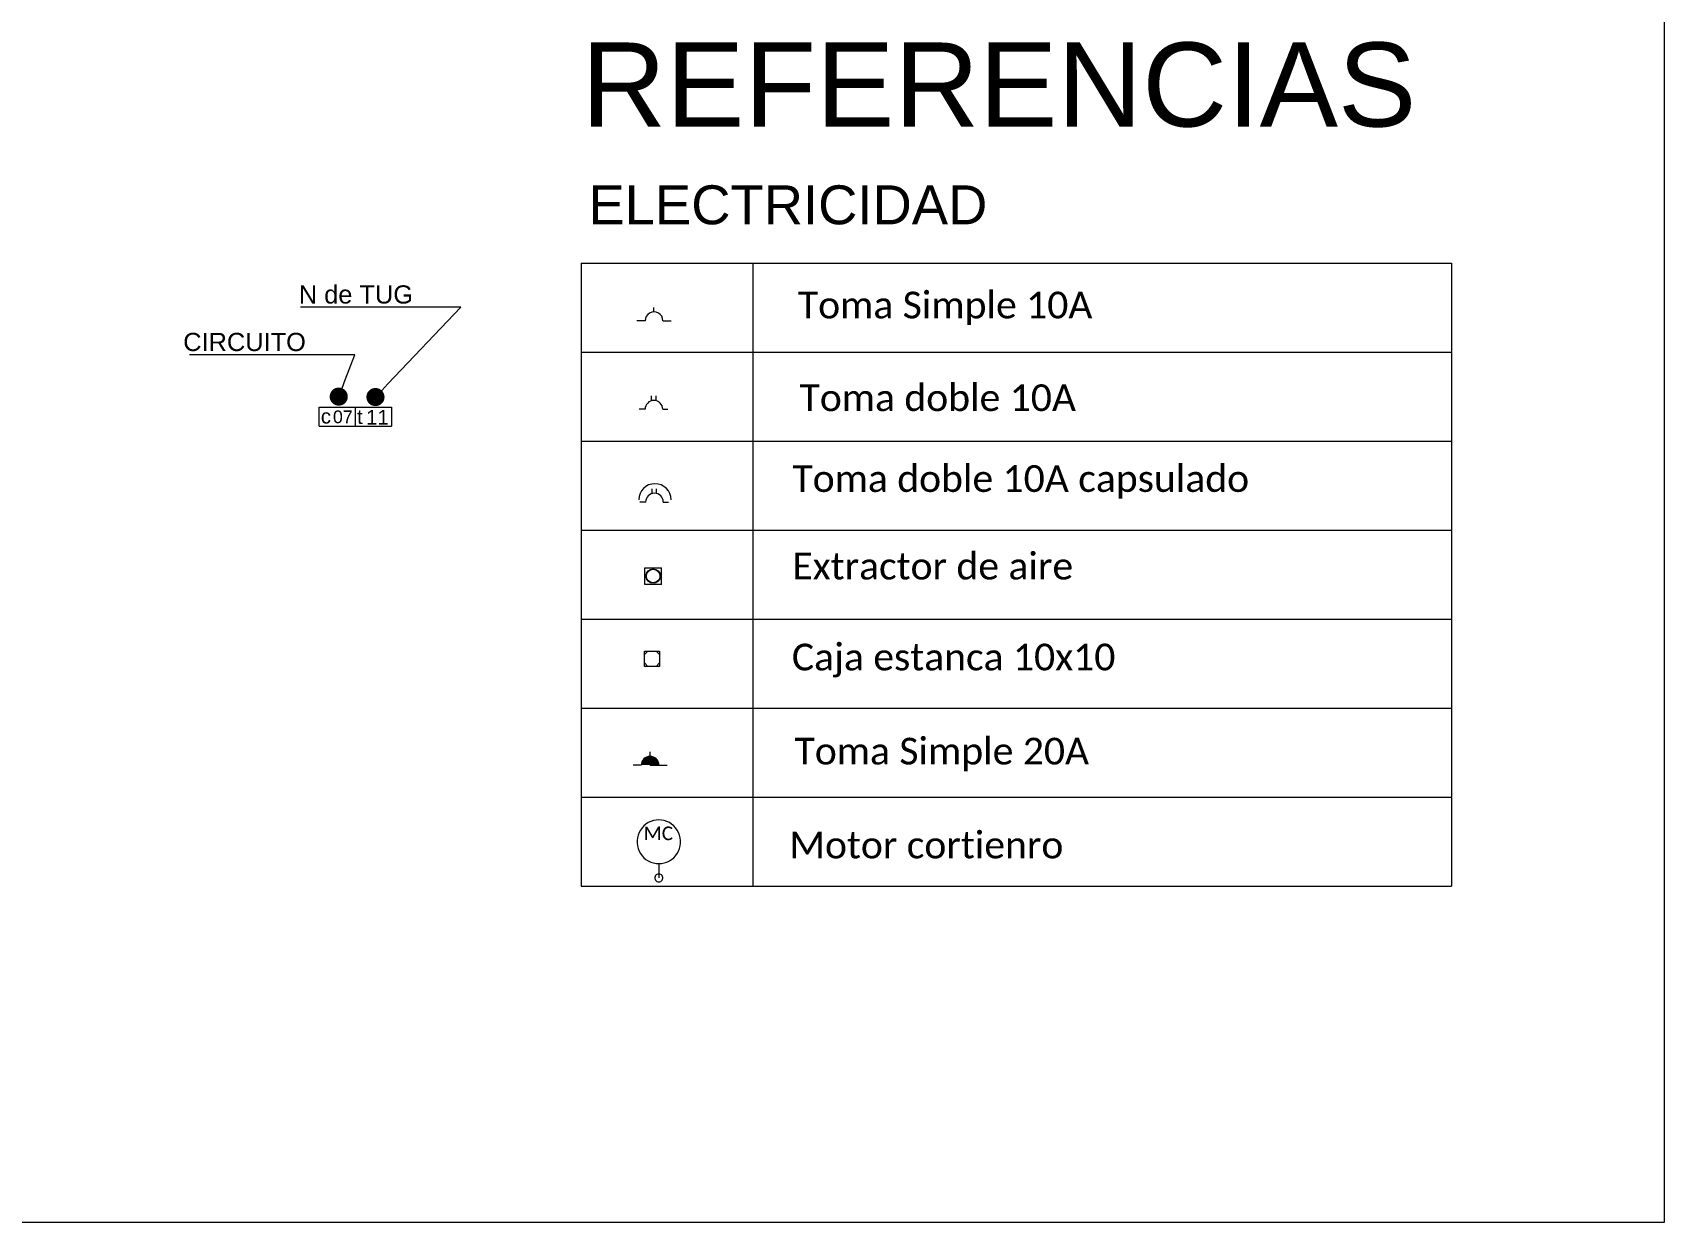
# Model space of a CAD drawing. Header units: millimetres. Extents: x 430 to 1353, y -204 to 152.
# Drawn here: x 699.67 to 714.34, y -13.17 to -2.48 of the extents above; entities that cross this region are included whole.
import ezdxf
from ezdxf import colors
from ezdxf.entities.mleader import LeaderData, LeaderLine
from ezdxf.math import Vec2, Vec3

# ---------------------------------------------------------------- set-up
doc = ezdxf.new("R2010")
doc.units = ezdxf.units.MM
doc.layers.get('0').update_dxf_attribs({"color": 250})
for name, color, linetype, lineweight in [('ND-GLOBAL_Notas', 252, 'Continuous', 9), ('ND-texto', 251, 'Continuous', 15), ('ND-Texto2', 252, 'Continuous', 9), ('ND-TUE_Boca', 5, 'Continuous', 9), ('ND-TUG-C7', 140, 'Continuous', 30), ('ND-TUG_Boca', 160, 'Continuous', 9)]:
    doc.layers.add(name, color=color, linetype=linetype, lineweight=lineweight)
doc.styles.add('IMPLANTACION', font='arial.ttf', dxfattribs={"height": 0.3})
doc.styles.add('MtXpl_Calibri', font='calibri.ttf')
doc.styles.add('Romans 1.100', font='ROMANS.shx', dxfattribs={"height": 0.15})
doc.styles.get("Standard").update_dxf_attribs({"font": 'arial.ttf'})

# ---------------------------------------------------------------- blocks, each defined once
blk = doc.blocks.new('Toma_simple')
for p, q in [((-0.03, 0.079), (-0.03, 0.154)), ((-0.109, -0.001), (-0.15, -0.001)), ((-0.028, -0.079), (-0.028, -0.154))]:
    blk.add_line(p, q)
blk.add_arc((-0.03, 0), 0.0794, 90, 271.1424)
blk = doc.blocks.new('Toma_doble')
for p, q in [((-0.021, 0.107), (-0.021, 0.15)), ((0.019, 0.107), (0.019, 0.15)), ((-0.079, 0.03), (-0.132, 0.03)), ((0.079, 0.03), (0.126, 0.03))]:
    blk.add_line(p, q)
blk.add_arc((0, 0.03), 0.0794, 360, 180)
blk = doc.blocks.new('Extracttor_de_aire')
for p, q in [((0, 0), (0, 0.15)), ((0, 0.15), (0.15, 0.15)), ((0.15, 0), (0.15, 0.15)), ((0.15, 0), (0, 0))]:
    blk.add_line(p, q)
for radius in [0.0649, 0.0607]:
    blk.add_circle((0.075, 0.075), radius)
blk = doc.blocks.new('Toma_20_TUE')
h = blk.add_hatch(color=256)
h.dxf.hatch_style = 1
h.paths.add_polyline_path([(0, 0.109), (0, 0.03), (-0.079, 0.03, -0.414214)])
h = blk.add_hatch(color=256)
h.dxf.hatch_style = 1
h.paths.add_polyline_path([(0, 0.109), (0, 0.03), (0.079, 0.03, 0.414214)])
for p, q in [((0, 0.03), (0, 0.15)), ((-0.079, 0.03), (-0.153, 0.03)), ((0, 0.03), (0.155, 0.03))]:
    blk.add_line(p, q)
blk.add_arc((0, 0.03), 0.0794, 360, 180)
blk = doc.blocks.new('Motor_cortinero')
for points in [[(689.072, 30.448), (689.047, 30.446), (689.023, 30.442), (689, 30.434), (688.977, 30.424), (688.956, 30.41), (688.937, 30.395), (688.921, 30.377), (688.906, 30.357), (688.894, 30.335), (688.885, 30.312), (688.879, 30.288), (688.876, 30.264), (688.876, 30.239), (688.879, 30.215), (688.885, 30.191), (688.894, 30.168), (688.906, 30.146), (688.921, 30.126), (688.937, 30.108), (688.956, 30.093), (688.977, 30.079), (689, 30.069), (689.023, 30.061), (689.047, 30.057), (689.072, 30.055), (689.097, 30.057), (689.121, 30.061), (689.144, 30.069), (689.167, 30.079), (689.187, 30.093), (689.206, 30.108), (689.223, 30.126), (689.238, 30.146), (689.25, 30.168), (689.259, 30.191), (689.265, 30.215), (689.268, 30.239), (689.268, 30.264), (689.265, 30.288), (689.259, 30.312), (689.25, 30.335), (689.238, 30.357), (689.223, 30.377), (689.206, 30.395), (689.187, 30.41), (689.167, 30.424), (689.144, 30.434), (689.121, 30.442), (689.097, 30.446)], [(689.072, 29.962), (689.063, 29.961), (689.055, 29.958), (689.048, 29.953), (689.042, 29.947), (689.038, 29.939), (689.036, 29.931), (689.036, 29.922), (689.038, 29.914), (689.042, 29.906), (689.048, 29.899), (689.055, 29.895), (689.063, 29.891), (689.072, 29.89), (689.081, 29.891), (689.089, 29.895), (689.096, 29.899), (689.101, 29.906), (689.105, 29.914), (689.108, 29.922), (689.108, 29.931), (689.105, 29.939), (689.101, 29.947), (689.096, 29.953), (689.089, 29.958), (689.081, 29.961)]]:
    blk.add_wipeout(points)
h = blk.add_hatch()
h.set_pattern_fill('ANGLE', color=256)
h.set_pattern_definition([(0, (0, -0.042), (0, 6.985), [5.08, -1.905]), (90, (0, -0.042), (-6.985, 4e-16), [5.08, -1.905])])
h.paths.add_polyline_path([(689.036, 29.926, 1), (689.108, 29.926, 1)])
blk.add_line((689.072, 30.055), (689.072, 29.926))
for points in [[(689.072, 30.448), (689.047, 30.446), (689.023, 30.442), (689, 30.434), (688.977, 30.424), (688.956, 30.41), (688.937, 30.395), (688.921, 30.377), (688.906, 30.357), (688.894, 30.335), (688.885, 30.312), (688.879, 30.288), (688.876, 30.264), (688.876, 30.239), (688.879, 30.215), (688.885, 30.191), (688.894, 30.168), (688.906, 30.146), (688.921, 30.126), (688.937, 30.108), (688.956, 30.093), (688.977, 30.079), (689, 30.069), (689.023, 30.061), (689.047, 30.057), (689.072, 30.055), (689.097, 30.057), (689.121, 30.061), (689.144, 30.069), (689.167, 30.079), (689.187, 30.093), (689.206, 30.108), (689.223, 30.126), (689.238, 30.146), (689.25, 30.168), (689.259, 30.191), (689.265, 30.215), (689.268, 30.239), (689.268, 30.264), (689.265, 30.288), (689.259, 30.312), (689.25, 30.335), (689.238, 30.357), (689.223, 30.377), (689.206, 30.395), (689.187, 30.41), (689.167, 30.424), (689.144, 30.434), (689.121, 30.442), (689.097, 30.446)], [(689.072, 29.962), (689.063, 29.961), (689.055, 29.958), (689.048, 29.953), (689.042, 29.947), (689.038, 29.939), (689.036, 29.931), (689.036, 29.922), (689.038, 29.914), (689.042, 29.906), (689.048, 29.899), (689.055, 29.895), (689.063, 29.891), (689.072, 29.89), (689.081, 29.891), (689.089, 29.895), (689.096, 29.899), (689.101, 29.906), (689.105, 29.914), (689.108, 29.922), (689.108, 29.931), (689.105, 29.939), (689.101, 29.947), (689.096, 29.953), (689.089, 29.958), (689.081, 29.961)]]:
    blk.add_lwpolyline(points, close=True)
at = {"style": 'MtXpl_Calibri'}
blk.add_text('MC', height=0.1226, rotation=0.0046, dxfattribs=at).set_placement((688.935, 30.266))
blk = doc.blocks.new('Caja estanca 10x10')
blk.add_wipeout([(-0.069, 0.069), (0.068, 0.069), (0.068, -0.068), (-0.069, -0.068)])
for p, q in [((-0.038, 0.069), (-0.069, 0.038)), ((0.037, 0.069), (0.068, 0.038)), ((-0.038, -0.068), (-0.069, -0.037)), ((0.037, -0.068), (0.068, -0.037))]:
    blk.add_line(p, q)
blk.add_lwpolyline([(-0.069, 0.069), (0.068, 0.069), (0.068, -0.068), (-0.069, -0.068)], close=True)
blk = doc.blocks.new('Nomenclatura toma 10 A')
at = {"lineweight": 9}
blk.add_lwpolyline([(0, 0.0522), (0.3993, 0.0522), (0.3993, -0.0522), (0, -0.0522)], close=True, dxfattribs=at)
blk.add_wipeout([(0, 0.0522), (0.3993, 0.0522), (0.3993, -0.0522), (0, -0.0522)], dxfattribs=at)
for p, q in [((0, -0.0522), (0, 0.0522)), ((0, 0.0522), (0.3993, 0.0522)), ((0.1996, 0.0522), (0.1996, -0.0522)), ((0.1996, 0.0522), (0.1996, -0.0522)), ((0.3993, 0.0522), (0.3993, -0.0522)), ((0, -0.0522), (0.3993, -0.0522)), ((0, -0.0522), (0.3993, -0.0522))]:
    blk.add_line(p, q, dxfattribs=at)
at = {"lineweight": 9, "style": 'IMPLANTACION'}
for s, p in [('c', (0.0097, -0.0373)), ('t', (0.2092, -0.0399))]:
    blk.add_text(s, height=0.08, dxfattribs=at).set_placement(p)
for p, height in [((0.0769, -0.0353), 0.07), ((0.2594, -0.0426), 0.08)]:
    blk.add_attdef('00', p, '', height=height, dxfattribs=at)
blk = doc.blocks.new('_Dot')
at = {"color": 0, "linetype": 'ByBlock', "lineweight": -2}
blk.add_line((-0.5, 0), (-1, 0), dxfattribs=at)
at = {"color": 0, "linetype": 'ByBlock', "const_width": 0.5}
blk.add_lwpolyline([(-0.25, 0, 1), (0.25, 0, 1)], format="xyb", close=True, dxfattribs=at)

msp = doc.modelspace()

# ---------------------------------------------------------------- linework, layer by layer
at = {"layer": 'ND-GLOBAL_Notas'}
msp.add_lwpolyline([(686.675, 28.145), (714.339, 28.145), (714.339, -13.17), (686.675, -13.17)], close=True, dxfattribs=at)
at = {"layer": 'ND-texto'}
for p, q in [((704.602, -4.548), (712.425, -4.548)), ((704.602, -4.548), (704.602, -10.148)), ((706.145, -4.548), (706.145, -10.148)), ((712.425, -4.548), (712.425, -10.148)), ((704.602, -5.348), (712.425, -5.348)), ((704.602, -6.148), (712.425, -6.148)), ((704.602, -6.948), (712.425, -6.948)), ((704.602, -7.748), (712.425, -7.748)), ((704.602, -8.548), (712.425, -8.548)), ((704.602, -9.348), (712.425, -9.348)), ((704.602, -10.148), (712.425, -10.148))]:
    msp.add_line(p, q, dxfattribs=at)
at = {"layer": 'ND-TUE_Boca'}
msp.add_arc((705.266, -6.676), 0.146, 0.3822, 179.5924, dxfattribs=at)

# ---------------------------------------------------------------- block references
for name, p in [('Extracttor_de_aire', (705.175, -7.435)), ('Toma_20_TUE', (705.222, -9.09))]:
    msp.add_blockref(name, p, dxfattribs=at)
at = {"layer": 'ND-TUG_Boca', "rotation": 269.9999999999888}
msp.add_blockref('Toma_simple', (705.258, -5.095), dxfattribs=at)
at = {"layer": 'ND-TUG_Boca'}
for p in [(705.257, -5.891), (705.262, -6.725)]:
    msp.add_blockref('Toma_doble', p, dxfattribs=at)

# ---------------------------------------------------------------- texts
at = {"layer": 'ND-texto', "style": 'MtXpl_Calibri'}
for s, p in [('Toma Simple 10A', (706.551, -5.044)), ('Toma doble 10A', (706.566, -5.877)), ('Toma doble 10A capsulado', (706.502, -6.604)), ('Extractor de aire', (706.501, -7.391)), ('Caja estanca 10x10', (706.497, -8.208)), ('Toma Simple 20A', (706.521, -9.054)), ('Motor cortienro ', (706.475, -9.898))]:
    msp.add_text(s, height=0.24, rotation=0.0046, dxfattribs=at).set_placement(p)
at = {"layer": 'ND-texto', "attachment_point": 7}
for s, width, gutter_width, heights, insert, char_height in [('REFERENCIAS', 23.2637, 26.981, [3.762], (704.604, -3.33), 0.75548), ('ELECTRICIDAD', 6.80412, 12.5, [1.404], (704.668, -4.203), 0.35)]:
    msp.add_mtext_dynamic_manual_height_columns(s, width=width, gutter_width=gutter_width, heights=heights, dxfattribs=dict(at, insert=insert, char_height=char_height))

# ---------------------------------------------------------------- next in the draw order: block references
at = {"layer": 'ND-TUE_Boca'}
for name, p in [('Caja estanca 10x10', (705.24, -8.104)), ('Motor_cortinero', (16.229, -40))]:
    msp.add_blockref(name, p, dxfattribs=at)
at = {"layer": 'ND-TUG-C7'}
ref = msp.add_blockref('Nomenclatura toma 10 A', (702.247, -5.928), dxfattribs=dict(at, xscale=1.632830481774264, yscale=1.632830481774264, zscale=1.632830481774264))
ref.add_attrib('00', '07', (702.372, -5.986), dxfattribs={"layer": '0', "lineweight": 9, "height": 0.1143, "style": 'IMPLANTACION'})
ref.add_attrib('00', '11', (702.67, -5.998), dxfattribs={"layer": '0', "lineweight": 9, "height": 0.1306, "style": 'IMPLANTACION'})

# ---------------------------------------------------------------- next in the draw order: leaders
at = {"layer": 'ND-Texto2'}
ml = msp.add_multileader_mtext('Standard', dxfattribs=at)
ml.set_content('{\\fArial|b0|i0|c0|p34;N de TUG}', color=256, style='Romans 1.100')
ml.set_leader_properties(color=256, linetype='ByLayer', lineweight=-1)
ml.set_arrow_properties(name='DOT')
ml.build(insert=Vec2(0, 0))
ml.multileader.update_dxf_attribs({"text_left_attachment_type": 5, "text_right_attachment_type": 6, "dogleg_length": 0.00005, "arrow_head_size": 0.163})
ctx = ml.context
ctx.base_point, ctx.char_height, ctx.arrow_head_size, ctx.landing_gap_size, ctx.plane_origin = Vec3(701.738, -4.946), 0.16328, 0.163, 0.327, Vec3(704.189, 2.101)
ctx.left_attachment, ctx.right_attachment = 5, 6
notes = []
notes.append((ctx, [(1, (1, 1, 0), (703.522, -4.943), (-1, 0), 0.135, [(0, [(702.754, -5.751)], 0, [])])]))
ctx.mtext.insert, ctx.mtext.rotation, ctx.mtext.width, ctx.mtext.defined_height, ctx.mtext.line_spacing_factor, ctx.mtext.flow_direction = Vec3(702.065, -4.747), 6.283185, 2.59557, 1.624, 0.9, 5
ml = msp.add_multileader_mtext('Standard', dxfattribs=at)
ml.set_content('{\\fArial|b0|i0|c0|p34;CIRCUITO}', color=256, style='Romans 1.100')
ml.set_leader_properties(color=256, linetype='ByLayer', lineweight=-1)
ml.set_arrow_properties(name='DOT')
ml.build(insert=Vec2(0, 0))
ml.multileader.update_dxf_attribs({"text_left_attachment_type": 5, "text_right_attachment_type": 6, "dogleg_length": 0.00005, "arrow_head_size": 0.163})
ctx = ml.context
ctx.base_point, ctx.char_height, ctx.arrow_head_size, ctx.landing_gap_size, ctx.plane_origin = Vec3(700.699, -5.373), 0.16328, 0.163, 0.327, Vec3(703.236, 1.675)
ctx.left_attachment, ctx.right_attachment = 5, 6
notes.append((ctx, [(1, (1, 1, 0), (702.569, -5.37), (-1, 0), 0.135, [(0, [(702.424, -5.747)], 0, [])])]))
ctx.mtext.insert, ctx.mtext.rotation, ctx.mtext.width, ctx.mtext.defined_height, ctx.mtext.line_spacing_factor, ctx.mtext.flow_direction = Vec3(701.026, -5.174), 6.283185, 2.59557, 1.624, 0.9, 5
for ctx, leaders in notes:
    for number, flags, end, landing, length, lines in leaders:
        leader = LeaderData()
        leader.index, (leader.has_last_leader_line, leader.has_dogleg_vector, leader.attachment_direction) = number, flags
        leader.last_leader_point, leader.dogleg_vector, leader.dogleg_length = Vec3(end), Vec3(landing), length
        for number, points, colour, breaks in lines:
            line = LeaderLine()
            line.index, line.vertices, line.color, line.breaks = number, Vec3.list(points), colors.encode_raw_color(colour), breaks
            leader.lines.append(line)
        ctx.leaders.append(leader)

doc.saveas('drawing.dxf')
